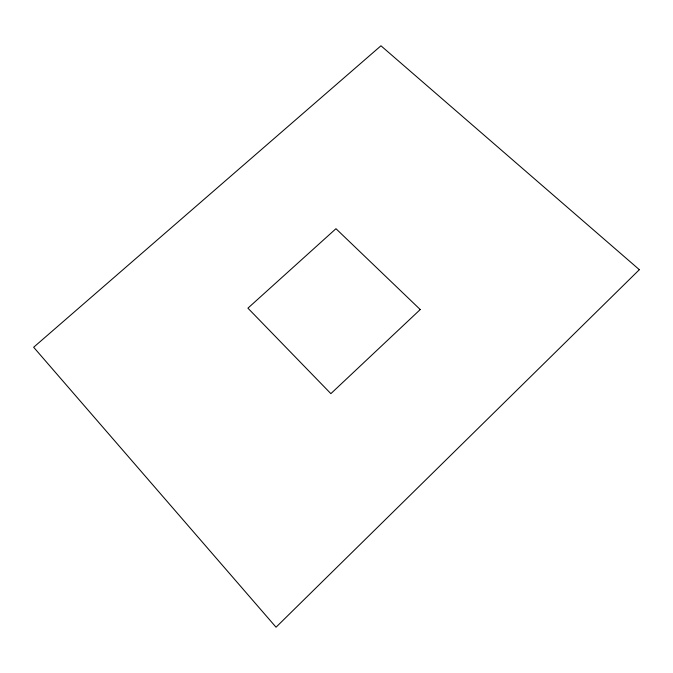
<?xml version="1.0" encoding="UTF-8"?>
<svg xmlns="http://www.w3.org/2000/svg" width="673" height="673" viewBox="0 0 673 673"><rect width="100%" height="100%" fill="white"/><g stroke="black" fill="none" stroke-linecap="round" stroke-linejoin="round"><path stroke-width="1.01" d="M639.35 269.68L276.039 627.211L33.65 347.251L380.96 45.789L639.35 269.68M420.238 309.546L330.872 393.646L247.916 308.167L335.962 228.702L420.238 309.546"/></g></svg>
